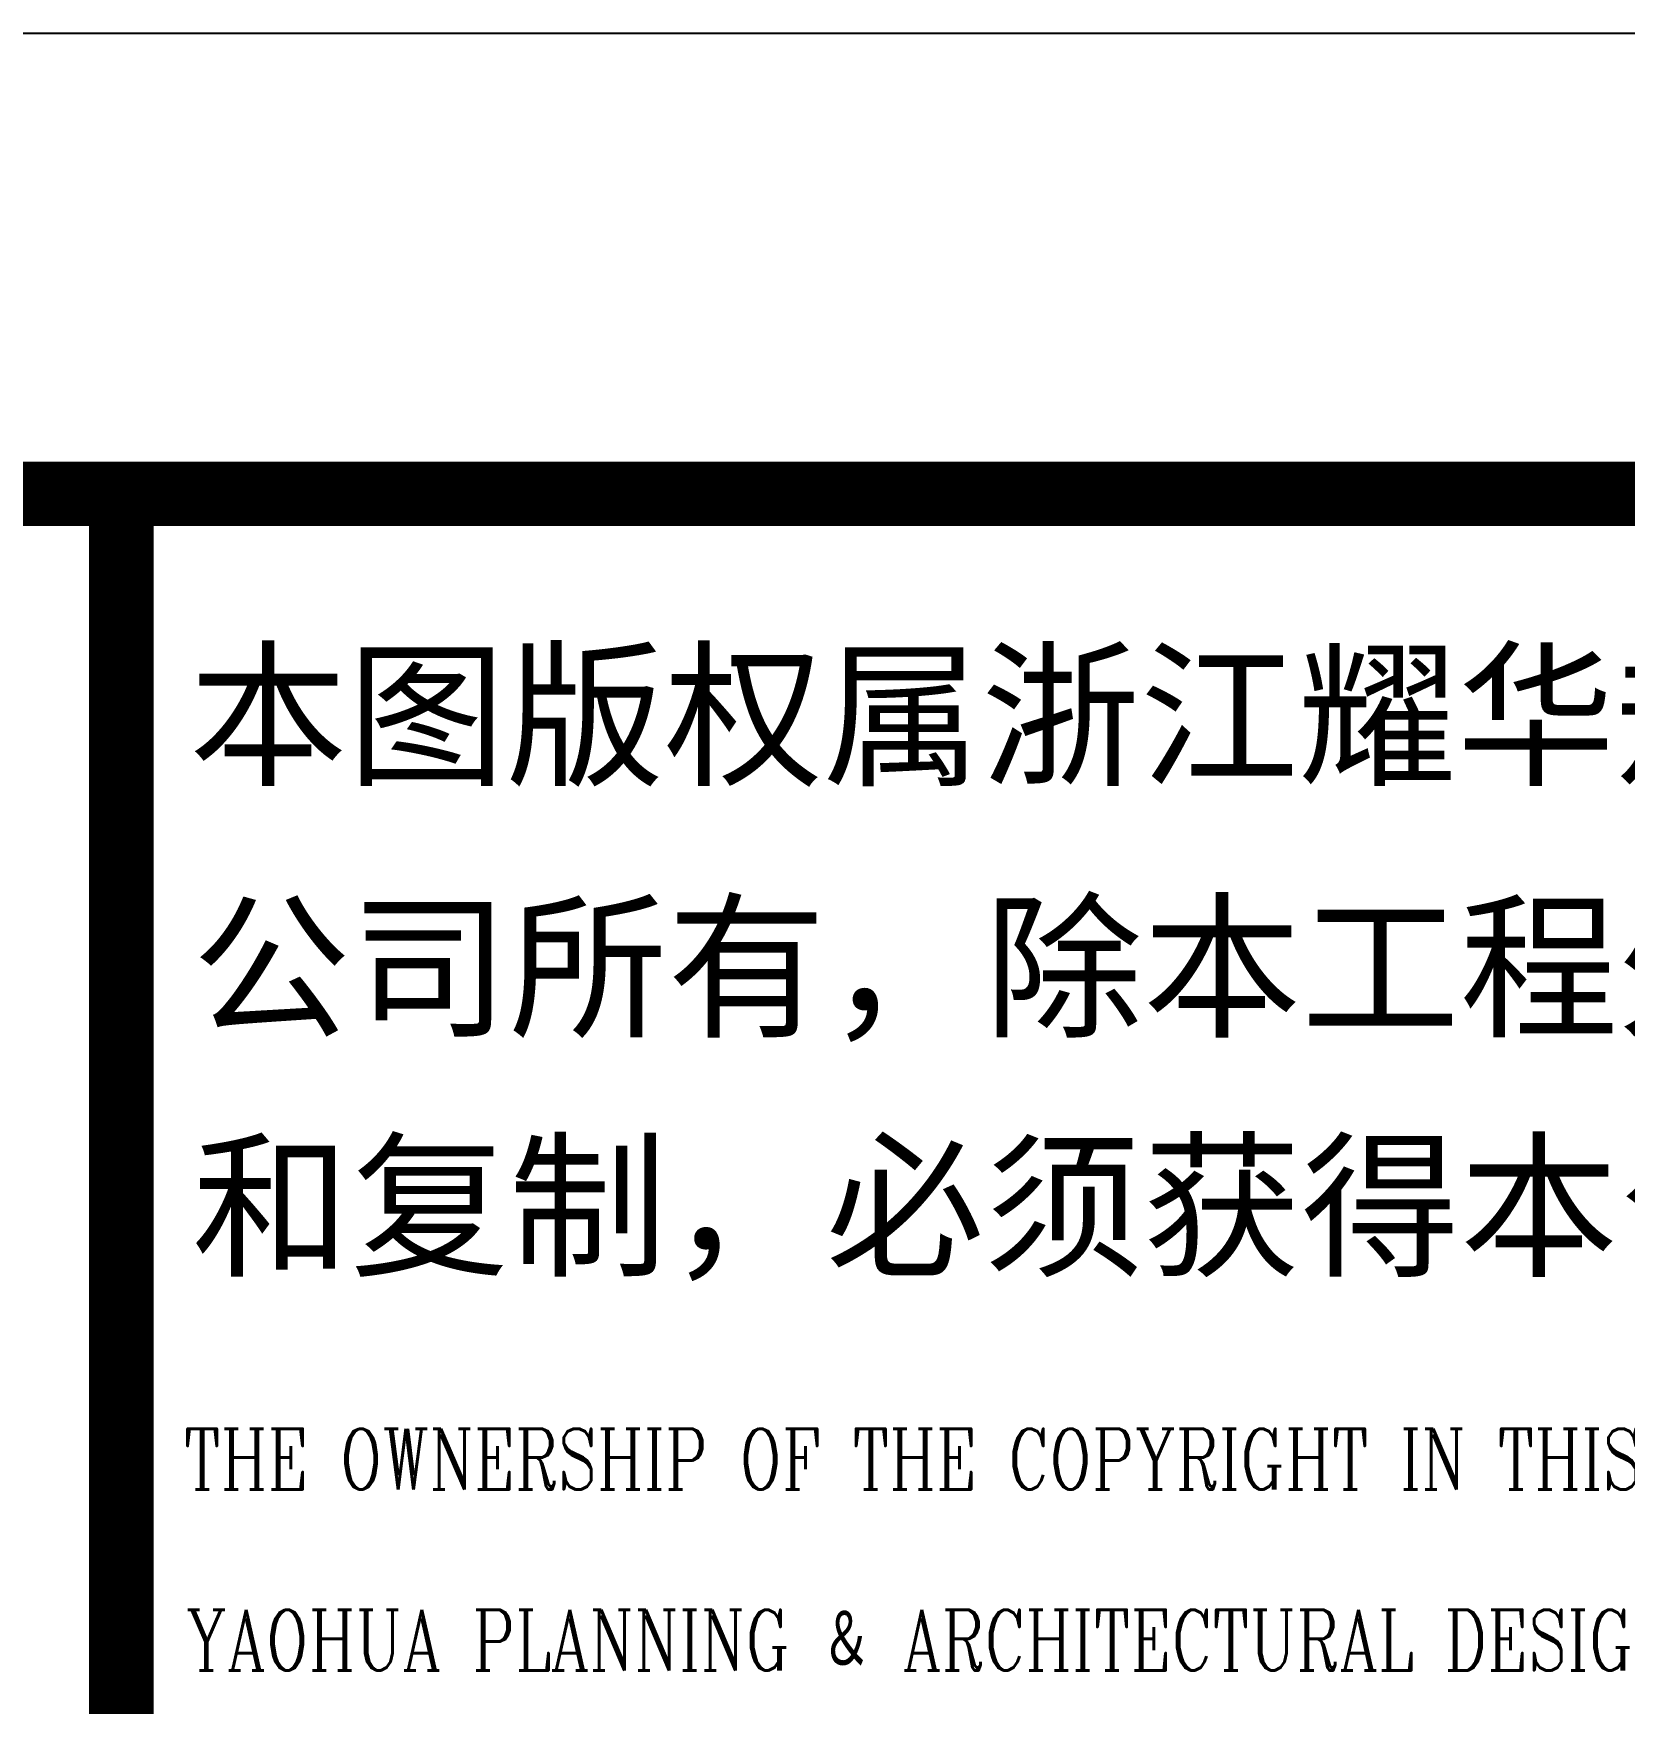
# Model space of a CAD drawing. Extents: x -173215 to 463891, y -864580 to -620646.
# Drawn here: x 410287 to 413746, y -699653 to -696025 of the extents above; entities that cross this region are included whole.
import ezdxf

# ---------------------------------------------------------------- set-up
doc = ezdxf.new("R2010")
doc.units = 0
doc.header["$LTSCALE"] = 500
doc.header["$MEASUREMENT"] = 0
doc.layers.add('WALL', color=6, linetype='CONTINUOUS')
doc.layers.add('图框', color=4, linetype='CONTINUOUS')
doc.styles.add('iIcon2', font='')
doc.styles.add('MIMI-TKWZ', font='romanc.shx', dxfattribs={"width": 0.75, "oblique": 15, "bigfont": 'bigfont.shx'})
doc.styles.get('iIcon2').set_extended_font_data('SimSun')

# ---------------------------------------------------------------- blocks, each defined once
blk = doc.blocks.new('jhyfty')
at = {"layer": '图框'}
blk.add_lwpolyline([(650750.9497321936, 105709.9618540949), (776850.9497321936, 105709.9618540949), (776850.9497321937, 165109.9618540949), (650750.9497321937, 165109.9618540949)], close=True, dxfattribs=at)
at = {"layer": '图框', "const_width": 140}
for points in [[(653250.9497321937, 164109.9618540949), (775850.9497321937, 164109.9618540949), (775850.9497321936, 106709.9618540949), (653250.9497321936, 106709.9618540949)], [(775850.9497321937, 164109.9618540949), (769350.9497321937, 164109.9618540949), (769350.9497321936, 106709.9618540949), (775850.9497321936, 106709.9618540949)]]:
    blk.add_lwpolyline(points, close=True, dxfattribs=at)
at = {"layer": '图框', "style": 'iIcon2'}
for s, p in [('本图版权属浙江耀华规划建筑设计有限', (769497.8993852604, 163502.3408753916)), ('公司所有，除本工程外的任何其它用途', (769504.4702611662, 162955.7649176407)), ('和复制，必须获得本公司的书面许可。', (769504.4702611662, 162436.2957440179))]:
    blk.add_text(s, height=252.5, dxfattribs=at).set_placement(p)
at = {"layer": '图框', "style": 'MIMI-TKWZ', "width": 0.75}
for s, p in [('THE OWNERSHIP OF THE COPYRIGHT IN THIS DRAWING IS RETAINED BY ZHEJIANG ', (769486.3933313501, 161947.1840051215)), ('YAOHUA PLANNING \\M+18195 ARCHITECTURAL DESIGN CO. ,LTD, WRITTEN CONSENT MUST', (769491.1894464035, 161553.7216461332))]:
    blk.add_text(s, height=131.7918195, dxfattribs=at).set_placement(p)

msp = doc.modelspace()

# ---------------------------------------------------------------- block references
at = {"layer": 'WALL'}
msp.add_blockref('jhyfty', (-358872.4679927557, -861134.6623617299), dxfattribs=at)

doc.saveas('drawing.dxf')
